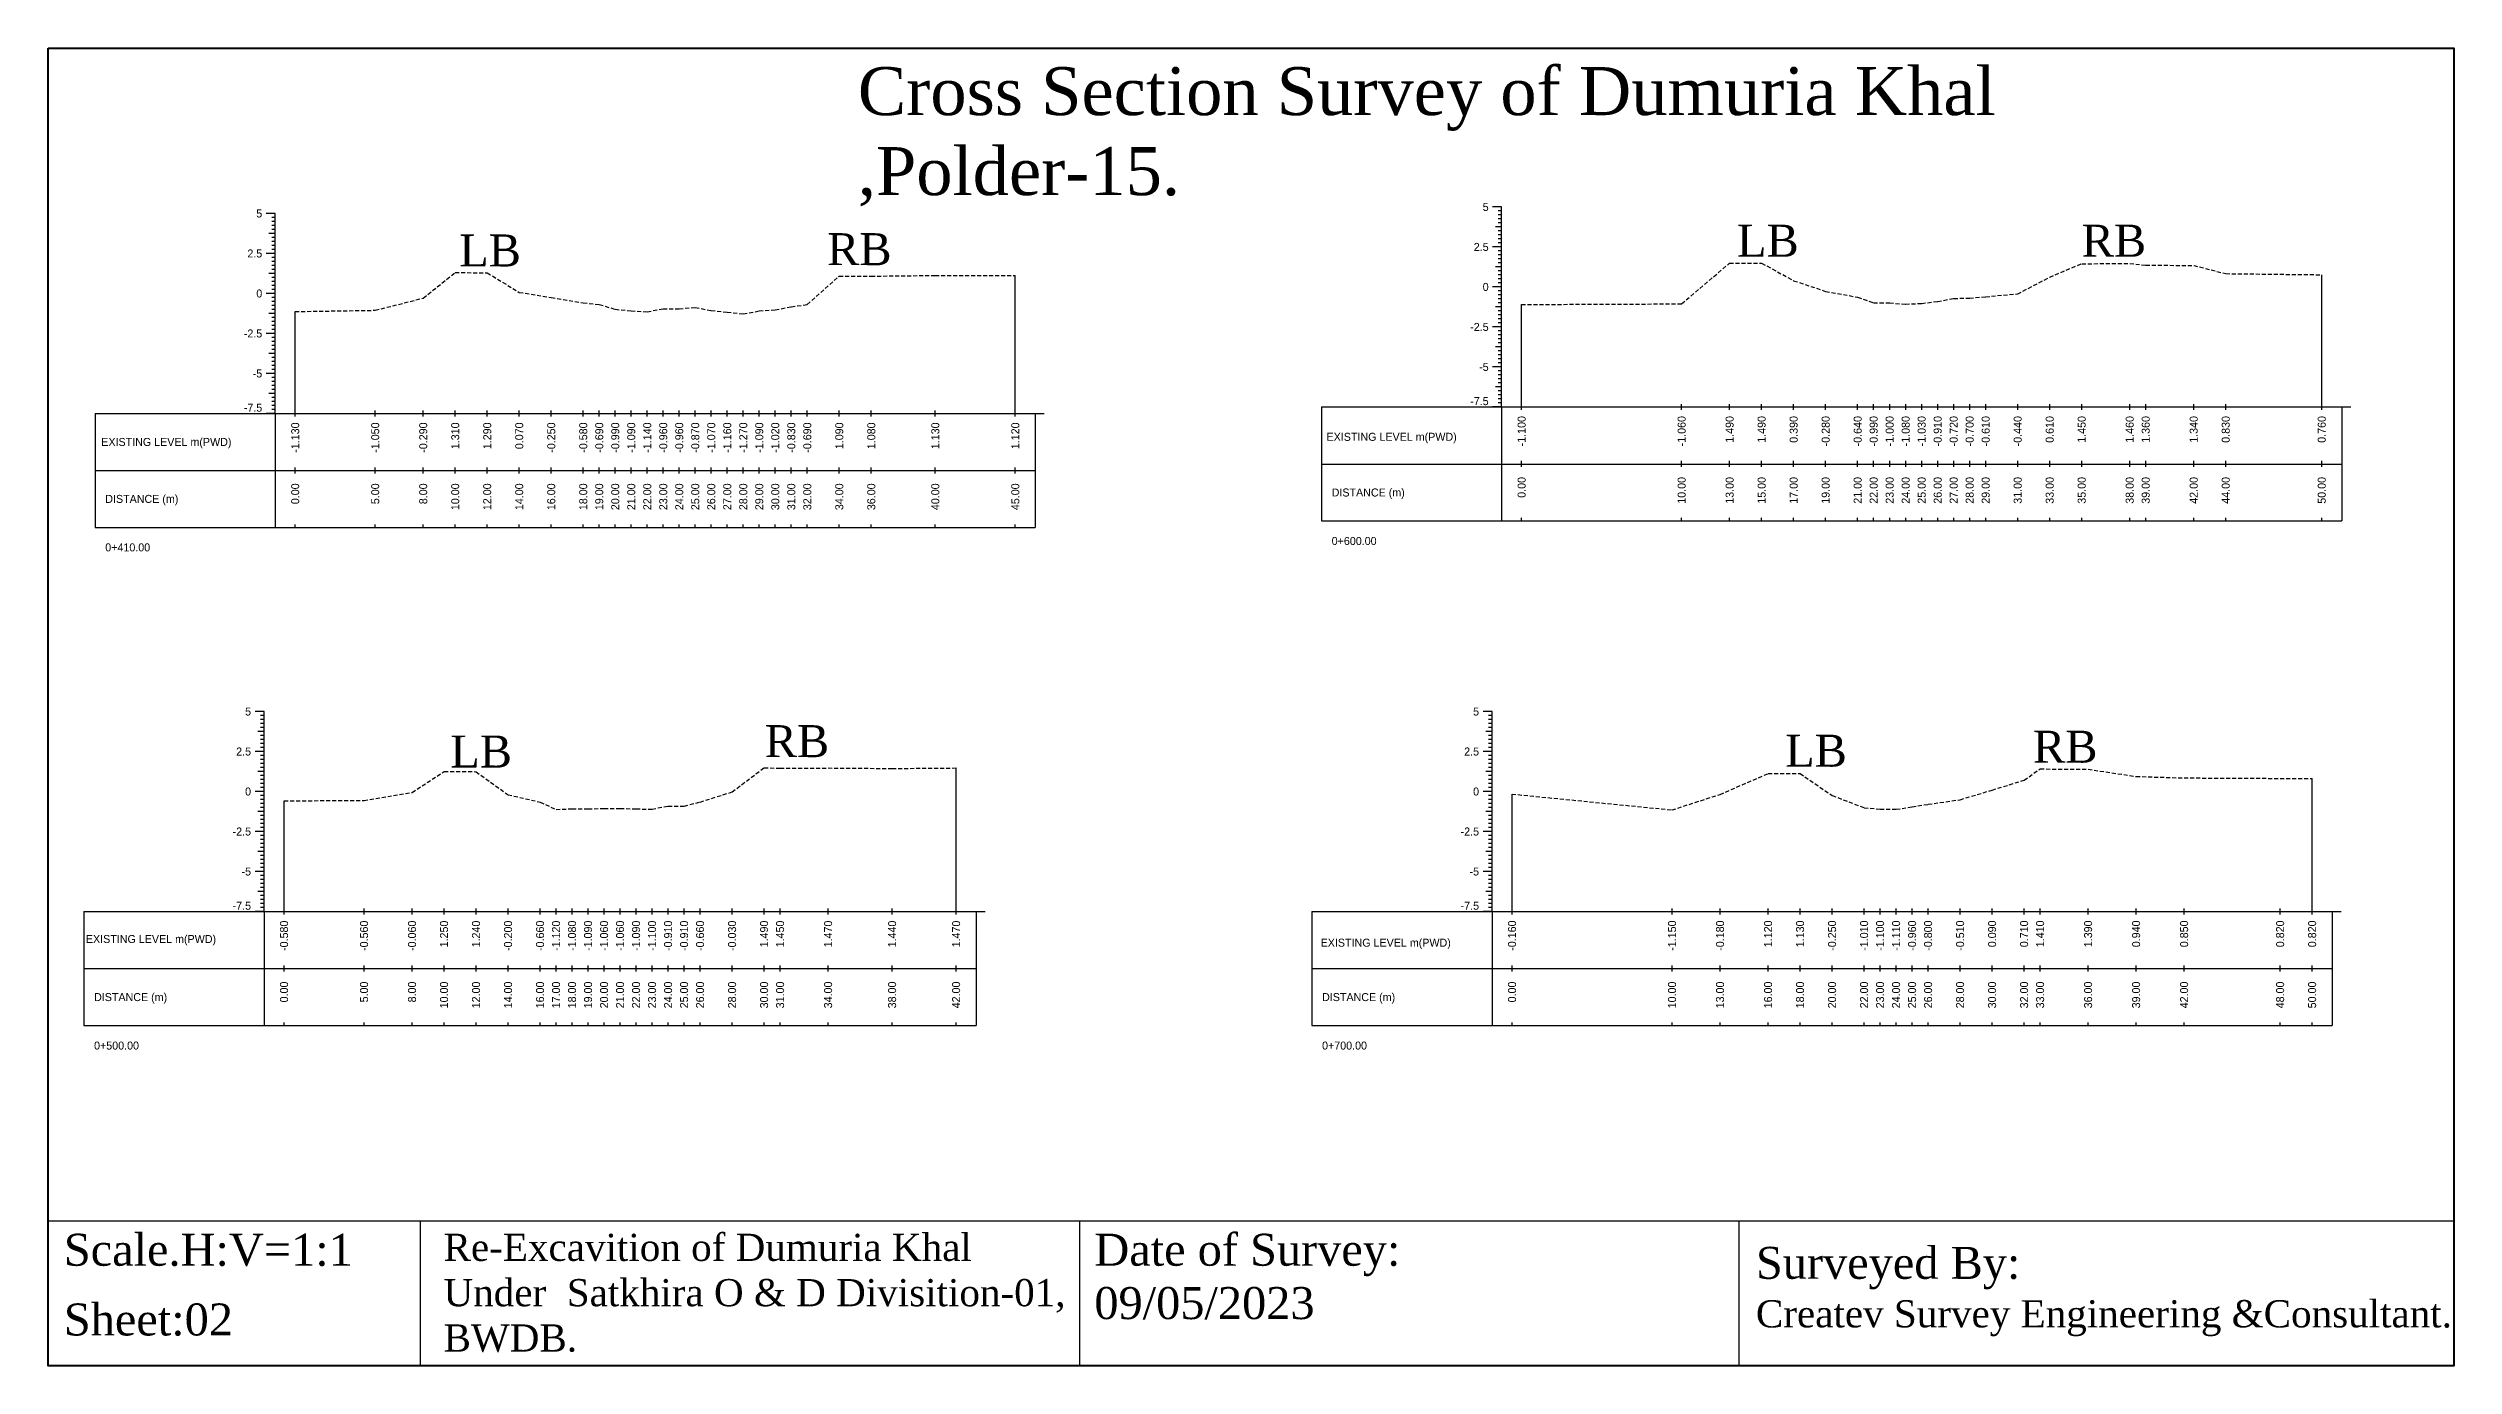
# Model space of a CAD drawing. Header units: inches. Extents: x 2917 to 4535, y -1482 to -1060.
# Drawn here: x 2917.3 to 3067.6, y -1238.4 to -1156.1 of the extents above; entities that cross this region are included whole.
import ezdxf
from ezdxf.enums import TextEntityAlignment as Align

# ---------------------------------------------------------------- set-up
doc = ezdxf.new("R2010")
doc.units = ezdxf.units.IN
doc.header["$MEASUREMENT"] = 0
doc.linetypes.add('HIDDEN', pattern=[0.375, 0.25, -0.125])
doc.layers.add('CS_Drawing', color=7, linetype='Continuous')
doc.layers.add('GL', color=3, linetype='HIDDEN')
doc.styles.add('romans', font='romans.shx')

msp = doc.modelspace()

# ---------------------------------------------------------------- linework, layer by layer
at = {"color": 4, "lineweight": 40}
msp.add_lwpolyline([(2917.28, -1156.06), (3067.62, -1156.06), (3067.62, -1238.43), (2917.28, -1238.43)], close=True, dxfattribs=at)
for points in [[(3067.62, -1156.06), (3067.62, -1238.43)], [(2917.28, -1229.36), (3067.62, -1229.36)], [(2917.28, -1229.36), (2917.28, -1238.43)], [(2940.53, -1229.36), (2940.53, -1238.43)], [(2981.73, -1229.36), (2981.73, -1238.43)], [(3022.93, -1229.36), (3022.93, -1238.43)]]:
    msp.add_lwpolyline(points)
at = {"layer": 'CS_Drawing'}
for p, q in [((2931.47, -1166.4), (2930.91, -1166.4)), ((2931.47, -1166.4), (2931.08, -1166.4)), ((2931.47, -1166.4), (2931.25, -1166.4)), ((2931.47, -1178.9), (2931.47, -1166.4)), ((3008.11, -1165.99), (3007.55, -1165.99)), ((3008.11, -1165.99), (3007.72, -1165.99)), ((3008.11, -1165.99), (3007.89, -1165.99)), ((3008.11, -1166.24), (3007.89, -1166.24)), ((3008.11, -1166.49), (3007.89, -1166.49)), ((3008.11, -1178.49), (3008.11, -1165.99)), ((2931.47, -1167.65), (2931.08, -1167.65)), ((2931.47, -1166.65), (2931.25, -1166.65)), ((2931.47, -1166.9), (2931.25, -1166.9)), ((2931.47, -1167.15), (2931.25, -1167.15)), ((2931.47, -1167.4), (2931.25, -1167.4)), ((2931.47, -1167.65), (2931.25, -1167.65)), ((2931.47, -1167.9), (2931.25, -1167.9)), ((3008.11, -1167.24), (3007.72, -1167.24)), ((3008.11, -1166.74), (3007.89, -1166.74)), ((3008.11, -1166.99), (3007.89, -1166.99)), ((3008.11, -1167.24), (3007.89, -1167.24)), ((3008.11, -1167.49), (3007.89, -1167.49)), ((3008.11, -1167.74), (3007.89, -1167.74)), ((3008.11, -1167.99), (3007.89, -1167.99)), ((2931.47, -1168.9), (2930.91, -1168.9)), ((2931.47, -1168.9), (2931.08, -1168.9)), ((2931.47, -1168.15), (2931.25, -1168.15)), ((2931.47, -1168.4), (2931.25, -1168.4)), ((2931.47, -1168.65), (2931.25, -1168.65)), ((2931.47, -1168.9), (2931.25, -1168.9)), ((2931.47, -1169.15), (2931.25, -1169.15)), ((2931.47, -1169.4), (2931.25, -1169.4)), ((3008.11, -1168.49), (3007.55, -1168.49)), ((3008.11, -1168.49), (3007.72, -1168.49)), ((3008.11, -1168.24), (3007.89, -1168.24)), ((3008.11, -1168.49), (3007.89, -1168.49)), ((3008.11, -1168.74), (3007.89, -1168.74)), ((3008.11, -1168.99), (3007.89, -1168.99)), ((3008.11, -1169.24), (3007.89, -1169.24)), ((3008.11, -1169.49), (3007.89, -1169.49)), ((2931.47, -1170.15), (2931.08, -1170.15)), ((2931.47, -1169.65), (2931.25, -1169.65)), ((2931.47, -1169.9), (2931.25, -1169.9)), ((2931.47, -1170.15), (2931.25, -1170.15)), ((2931.47, -1170.4), (2931.25, -1170.4)), ((2931.47, -1170.65), (2931.25, -1170.65)), ((2931.47, -1170.9), (2931.25, -1170.9)), ((2931.47, -1171.15), (2931.25, -1171.15)), ((2977.72, -1178.9), (2977.72, -1170.28)), ((3008.11, -1170.99), (3007.55, -1170.99)), ((3008.11, -1169.74), (3007.72, -1169.74)), ((3008.11, -1170.99), (3007.72, -1170.99)), ((3008.11, -1169.74), (3007.89, -1169.74)), ((3008.11, -1169.99), (3007.89, -1169.99)), ((3008.11, -1170.24), (3007.89, -1170.24)), ((3008.11, -1170.49), (3007.89, -1170.49)), ((3008.11, -1170.74), (3007.89, -1170.74)), ((3008.11, -1170.99), (3007.89, -1170.99)), ((3059.36, -1178.49), (3059.36, -1170.23)), ((2931.47, -1171.4), (2930.91, -1171.4)), ((2931.47, -1171.4), (2931.08, -1171.4)), ((2931.47, -1172.65), (2931.08, -1172.65)), ((2931.47, -1171.4), (2931.25, -1171.4)), ((2931.47, -1171.65), (2931.25, -1171.65)), ((2931.47, -1171.9), (2931.25, -1171.9)), ((2931.47, -1172.15), (2931.25, -1172.15)), ((2931.47, -1172.4), (2931.25, -1172.4)), ((2931.47, -1172.65), (2931.25, -1172.65)), ((2932.72, -1178.9), (2932.72, -1172.53)), ((3008.11, -1172.24), (3007.72, -1172.24)), ((3008.11, -1171.24), (3007.89, -1171.24)), ((3008.11, -1171.49), (3007.89, -1171.49)), ((3008.11, -1171.74), (3007.89, -1171.74)), ((3008.11, -1171.99), (3007.89, -1171.99)), ((3008.11, -1172.24), (3007.89, -1172.24)), ((3008.11, -1172.49), (3007.89, -1172.49)), ((3009.36, -1178.49), (3009.36, -1172.09)), ((2931.47, -1173.9), (2930.91, -1173.9)), ((2931.47, -1173.9), (2931.08, -1173.9)), ((2931.47, -1172.9), (2931.25, -1172.9)), ((2931.47, -1173.15), (2931.25, -1173.15)), ((2931.47, -1173.4), (2931.25, -1173.4)), ((2931.47, -1173.65), (2931.25, -1173.65)), ((2931.47, -1173.9), (2931.25, -1173.9)), ((2931.47, -1174.15), (2931.25, -1174.15)), ((3008.11, -1173.49), (3007.55, -1173.49)), ((3008.11, -1173.49), (3007.72, -1173.49)), ((3008.11, -1172.74), (3007.89, -1172.74)), ((3008.11, -1172.99), (3007.89, -1172.99)), ((3008.11, -1173.24), (3007.89, -1173.24)), ((3008.11, -1173.49), (3007.89, -1173.49)), ((3008.11, -1173.74), (3007.89, -1173.74)), ((3008.11, -1173.99), (3007.89, -1173.99)), ((2931.47, -1175.15), (2931.08, -1175.15)), ((2931.47, -1174.4), (2931.25, -1174.4)), ((2931.47, -1174.65), (2931.25, -1174.65)), ((2931.47, -1174.9), (2931.25, -1174.9)), ((2931.47, -1175.15), (2931.25, -1175.15)), ((2931.47, -1175.4), (2931.25, -1175.4)), ((2931.47, -1175.65), (2931.25, -1175.65)), ((3008.11, -1174.74), (3007.72, -1174.74)), ((3008.11, -1174.24), (3007.89, -1174.24)), ((3008.11, -1174.49), (3007.89, -1174.49)), ((3008.11, -1174.74), (3007.89, -1174.74)), ((3008.11, -1174.99), (3007.89, -1174.99)), ((3008.11, -1175.24), (3007.89, -1175.24)), ((3008.11, -1175.49), (3007.89, -1175.49)), ((2931.47, -1176.4), (2930.91, -1176.4)), ((2931.47, -1176.4), (2931.08, -1176.4)), ((2931.47, -1175.9), (2931.25, -1175.9)), ((2931.47, -1176.15), (2931.25, -1176.15)), ((2931.47, -1176.4), (2931.25, -1176.4)), ((2931.47, -1176.65), (2931.25, -1176.65)), ((2931.47, -1176.9), (2931.25, -1176.9)), ((2931.47, -1177.15), (2931.25, -1177.15)), ((3008.11, -1175.99), (3007.55, -1175.99)), ((3008.11, -1175.99), (3007.72, -1175.99)), ((3008.11, -1175.74), (3007.89, -1175.74)), ((3008.11, -1175.99), (3007.89, -1175.99)), ((3008.11, -1176.24), (3007.89, -1176.24)), ((3008.11, -1176.49), (3007.89, -1176.49)), ((3008.11, -1176.74), (3007.89, -1176.74)), ((3008.11, -1176.99), (3007.89, -1176.99)), ((2931.47, -1177.65), (2931.08, -1177.65)), ((2931.47, -1177.4), (2931.25, -1177.4)), ((2931.47, -1177.65), (2931.25, -1177.65)), ((2931.47, -1177.9), (2931.25, -1177.9)), ((2931.47, -1178.15), (2931.25, -1178.15)), ((2931.47, -1178.4), (2931.25, -1178.4)), ((2931.47, -1178.65), (2931.25, -1178.65)), ((2996.86, -1178.49), (3008.11, -1178.49)), ((2996.86, -1178.49), (2996.86, -1185.62)), ((3008.11, -1178.49), (3007.55, -1178.49)), ((3008.11, -1177.24), (3007.72, -1177.24)), ((3008.11, -1178.49), (3007.72, -1178.49)), ((3008.11, -1177.24), (3007.89, -1177.24)), ((3008.11, -1177.49), (3007.89, -1177.49)), ((3008.11, -1177.74), (3007.89, -1177.74)), ((3008.11, -1177.99), (3007.89, -1177.99)), ((3008.11, -1178.24), (3007.89, -1178.24)), ((3008.11, -1178.49), (3007.89, -1178.49)), ((3008.11, -1178.49), (3060.61, -1178.49)), ((3008.11, -1178.49), (3008.11, -1185.62)), ((3009.36, -1178.68), (3009.36, -1178.31)), ((3019.36, -1178.68), (3019.36, -1178.31)), ((3022.36, -1178.68), (3022.36, -1178.31)), ((3024.36, -1178.68), (3024.36, -1178.31)), ((3026.36, -1178.68), (3026.36, -1178.31)), ((3028.36, -1178.68), (3028.36, -1178.31)), ((3030.36, -1178.68), (3030.36, -1178.31)), ((3031.36, -1178.68), (3031.36, -1178.31)), ((3032.36, -1178.68), (3032.36, -1178.31)), ((3033.36, -1178.68), (3033.36, -1178.31)), ((3034.36, -1178.68), (3034.36, -1178.31)), ((3035.36, -1178.68), (3035.36, -1178.31)), ((3036.36, -1178.68), (3036.36, -1178.31)), ((3037.36, -1178.68), (3037.36, -1178.31)), ((3038.36, -1178.68), (3038.36, -1178.31)), ((3040.36, -1178.68), (3040.36, -1178.31)), ((3042.36, -1178.68), (3042.36, -1178.31)), ((3044.36, -1178.68), (3044.36, -1178.31)), ((3047.36, -1178.68), (3047.36, -1178.31)), ((3048.36, -1178.68), (3048.36, -1178.31)), ((3051.36, -1178.68), (3051.36, -1178.31)), ((3053.36, -1178.68), (3053.36, -1178.31)), ((3059.36, -1178.68), (3059.36, -1178.31)), ((3060.61, -1178.49), (3061.17, -1178.49)), ((3060.61, -1178.49), (3061, -1178.49)), ((3060.61, -1178.49), (3060.84, -1178.49)), ((3060.61, -1178.49), (3060.61, -1185.62)), ((2920.22, -1178.9), (2931.47, -1178.9)), ((2920.22, -1178.9), (2920.22, -1186.02)), ((2931.47, -1178.9), (2930.91, -1178.9)), ((2931.47, -1178.9), (2931.08, -1178.9)), ((2931.47, -1178.9), (2931.25, -1178.9)), ((2931.47, -1178.9), (2978.97, -1178.9)), ((2931.47, -1178.9), (2931.47, -1186.02)), ((2932.72, -1179.09), (2932.72, -1178.71)), ((2937.72, -1179.09), (2937.72, -1178.71)), ((2940.72, -1179.09), (2940.72, -1178.71)), ((2942.72, -1179.09), (2942.72, -1178.71)), ((2944.72, -1179.09), (2944.72, -1178.71)), ((2946.72, -1179.09), (2946.72, -1178.71)), ((2948.72, -1179.09), (2948.72, -1178.71)), ((2950.72, -1179.09), (2950.72, -1178.71)), ((2951.72, -1179.09), (2951.72, -1178.71)), ((2952.72, -1179.09), (2952.72, -1178.71)), ((2953.72, -1179.09), (2953.72, -1178.71)), ((2954.72, -1179.09), (2954.72, -1178.71)), ((2955.72, -1179.09), (2955.72, -1178.71)), ((2956.72, -1179.09), (2956.72, -1178.71)), ((2957.72, -1179.09), (2957.72, -1178.71)), ((2958.72, -1179.09), (2958.72, -1178.71)), ((2959.72, -1179.09), (2959.72, -1178.71)), ((2960.72, -1179.09), (2960.72, -1178.71)), ((2961.72, -1179.09), (2961.72, -1178.71)), ((2962.72, -1179.09), (2962.72, -1178.71)), ((2963.72, -1179.09), (2963.72, -1178.71)), ((2964.72, -1179.09), (2964.72, -1178.71)), ((2966.72, -1179.09), (2966.72, -1178.71)), ((2968.72, -1179.09), (2968.72, -1178.71)), ((2972.72, -1179.09), (2972.72, -1178.71)), ((2977.72, -1179.09), (2977.72, -1178.71)), ((2978.97, -1178.9), (2979.53, -1178.9)), ((2978.97, -1178.9), (2979.37, -1178.9)), ((2978.97, -1178.9), (2979.2, -1178.9)), ((2978.97, -1178.9), (2978.97, -1186.02)), ((2920.22, -1182.46), (2931.47, -1182.46)), ((2931.47, -1182.46), (2978.97, -1182.46)), ((2931.47, -1182.46), (2978.97, -1182.46)), ((2932.72, -1182.65), (2932.72, -1182.27)), ((2937.72, -1182.65), (2937.72, -1182.27)), ((2940.72, -1182.65), (2940.72, -1182.27)), ((2942.72, -1182.65), (2942.72, -1182.27)), ((2944.72, -1182.65), (2944.72, -1182.27)), ((2946.72, -1182.65), (2946.72, -1182.27)), ((2948.72, -1182.65), (2948.72, -1182.27)), ((2950.72, -1182.65), (2950.72, -1182.27)), ((2951.72, -1182.65), (2951.72, -1182.27)), ((2952.72, -1182.65), (2952.72, -1182.27)), ((2953.72, -1182.65), (2953.72, -1182.27)), ((2954.72, -1182.65), (2954.72, -1182.27)), ((2955.72, -1182.65), (2955.72, -1182.27)), ((2956.72, -1182.65), (2956.72, -1182.27)), ((2957.72, -1182.65), (2957.72, -1182.27)), ((2958.72, -1182.65), (2958.72, -1182.27)), ((2959.72, -1182.65), (2959.72, -1182.27)), ((2960.72, -1182.65), (2960.72, -1182.27)), ((2961.72, -1182.65), (2961.72, -1182.27)), ((2962.72, -1182.65), (2962.72, -1182.27)), ((2963.72, -1182.65), (2963.72, -1182.27)), ((2964.72, -1182.65), (2964.72, -1182.27)), ((2966.72, -1182.65), (2966.72, -1182.27)), ((2968.72, -1182.65), (2968.72, -1182.27)), ((2972.72, -1182.65), (2972.72, -1182.27)), ((2977.72, -1182.65), (2977.72, -1182.27)), ((2996.86, -1182.06), (3008.11, -1182.06)), ((3008.11, -1182.06), (3060.61, -1182.06)), ((3008.11, -1182.06), (3060.61, -1182.06)), ((3009.36, -1182.24), (3009.36, -1181.87)), ((3019.36, -1182.24), (3019.36, -1181.87)), ((3022.36, -1182.24), (3022.36, -1181.87)), ((3024.36, -1182.24), (3024.36, -1181.87)), ((3026.36, -1182.24), (3026.36, -1181.87)), ((3028.36, -1182.24), (3028.36, -1181.87)), ((3030.36, -1182.24), (3030.36, -1181.87)), ((3031.36, -1182.24), (3031.36, -1181.87)), ((3032.36, -1182.24), (3032.36, -1181.87)), ((3033.36, -1182.24), (3033.36, -1181.87)), ((3034.36, -1182.24), (3034.36, -1181.87)), ((3035.36, -1182.24), (3035.36, -1181.87)), ((3036.36, -1182.24), (3036.36, -1181.87)), ((3037.36, -1182.24), (3037.36, -1181.87)), ((3038.36, -1182.24), (3038.36, -1181.87)), ((3040.36, -1182.24), (3040.36, -1181.87)), ((3042.36, -1182.24), (3042.36, -1181.87)), ((3044.36, -1182.24), (3044.36, -1181.87)), ((3047.36, -1182.24), (3047.36, -1181.87)), ((3048.36, -1182.24), (3048.36, -1181.87)), ((3051.36, -1182.24), (3051.36, -1181.87)), ((3053.36, -1182.24), (3053.36, -1181.87)), ((3059.36, -1182.24), (3059.36, -1181.87)), ((2920.22, -1186.02), (2931.47, -1186.02)), ((2931.47, -1186.02), (2978.97, -1186.02)), ((2932.72, -1186.02), (2932.72, -1185.84)), ((2937.72, -1186.02), (2937.72, -1185.84)), ((2940.72, -1186.02), (2940.72, -1185.84)), ((2942.72, -1186.02), (2942.72, -1185.84)), ((2944.72, -1186.02), (2944.72, -1185.84)), ((2946.72, -1186.02), (2946.72, -1185.84)), ((2948.72, -1186.02), (2948.72, -1185.84)), ((2950.72, -1186.02), (2950.72, -1185.84)), ((2951.72, -1186.02), (2951.72, -1185.84)), ((2952.72, -1186.02), (2952.72, -1185.84)), ((2953.72, -1186.02), (2953.72, -1185.84)), ((2954.72, -1186.02), (2954.72, -1185.84)), ((2955.72, -1186.02), (2955.72, -1185.84)), ((2956.72, -1186.02), (2956.72, -1185.84)), ((2957.72, -1186.02), (2957.72, -1185.84)), ((2958.72, -1186.02), (2958.72, -1185.84)), ((2959.72, -1186.02), (2959.72, -1185.84)), ((2960.72, -1186.02), (2960.72, -1185.84)), ((2961.72, -1186.02), (2961.72, -1185.84)), ((2962.72, -1186.02), (2962.72, -1185.84)), ((2963.72, -1186.02), (2963.72, -1185.84)), ((2964.72, -1186.02), (2964.72, -1185.84)), ((2966.72, -1186.02), (2966.72, -1185.84)), ((2968.72, -1186.02), (2968.72, -1185.84)), ((2972.72, -1186.02), (2972.72, -1185.84)), ((2977.72, -1186.02), (2977.72, -1185.84)), ((2996.86, -1185.62), (3008.11, -1185.62)), ((3008.11, -1185.62), (3060.61, -1185.62)), ((3009.36, -1185.62), (3009.36, -1185.43)), ((3019.36, -1185.62), (3019.36, -1185.43)), ((3022.36, -1185.62), (3022.36, -1185.43)), ((3024.36, -1185.62), (3024.36, -1185.43)), ((3026.36, -1185.62), (3026.36, -1185.43)), ((3028.36, -1185.62), (3028.36, -1185.43)), ((3030.36, -1185.62), (3030.36, -1185.43)), ((3031.36, -1185.62), (3031.36, -1185.43)), ((3032.36, -1185.62), (3032.36, -1185.43)), ((3033.36, -1185.62), (3033.36, -1185.43)), ((3034.36, -1185.62), (3034.36, -1185.43)), ((3035.36, -1185.62), (3035.36, -1185.43)), ((3036.36, -1185.62), (3036.36, -1185.43)), ((3037.36, -1185.62), (3037.36, -1185.43)), ((3038.36, -1185.62), (3038.36, -1185.43)), ((3040.36, -1185.62), (3040.36, -1185.43)), ((3042.36, -1185.62), (3042.36, -1185.43)), ((3044.36, -1185.62), (3044.36, -1185.43)), ((3047.36, -1185.62), (3047.36, -1185.43)), ((3048.36, -1185.62), (3048.36, -1185.43)), ((3051.36, -1185.62), (3051.36, -1185.43)), ((3053.36, -1185.62), (3053.36, -1185.43)), ((3059.36, -1185.62), (3059.36, -1185.43)), ((2930.77, -1197.53), (2930.21, -1197.53)), ((2930.77, -1197.53), (2930.38, -1197.53)), ((2930.77, -1197.53), (2930.55, -1197.53)), ((2930.77, -1197.78), (2930.55, -1197.78)), ((2930.77, -1198.03), (2930.55, -1198.03)), ((2930.77, -1210.03), (2930.77, -1197.53)), ((3007.51, -1197.53), (3006.95, -1197.53)), ((3007.51, -1197.53), (3007.12, -1197.53)), ((3007.51, -1197.53), (3007.29, -1197.53)), ((3007.51, -1197.78), (3007.29, -1197.78)), ((3007.51, -1198.03), (3007.29, -1198.03)), ((3007.51, -1210.03), (3007.51, -1197.53)), ((2930.77, -1198.78), (2930.38, -1198.78)), ((2930.77, -1198.28), (2930.55, -1198.28)), ((2930.77, -1198.53), (2930.55, -1198.53)), ((2930.77, -1198.78), (2930.55, -1198.78)), ((2930.77, -1199.03), (2930.55, -1199.03)), ((2930.77, -1199.28), (2930.55, -1199.28)), ((2930.77, -1199.53), (2930.55, -1199.53)), ((3007.51, -1198.78), (3007.12, -1198.78)), ((3007.51, -1198.28), (3007.29, -1198.28)), ((3007.51, -1198.53), (3007.29, -1198.53)), ((3007.51, -1198.78), (3007.29, -1198.78)), ((3007.51, -1199.03), (3007.29, -1199.03)), ((3007.51, -1199.28), (3007.29, -1199.28)), ((3007.51, -1199.53), (3007.29, -1199.53)), ((2930.77, -1200.03), (2930.21, -1200.03)), ((2930.77, -1200.03), (2930.38, -1200.03)), ((2930.77, -1199.78), (2930.55, -1199.78)), ((2930.77, -1200.03), (2930.55, -1200.03)), ((2930.77, -1200.28), (2930.55, -1200.28)), ((2930.77, -1200.53), (2930.55, -1200.53)), ((2930.77, -1200.78), (2930.55, -1200.78)), ((2930.77, -1201.03), (2930.55, -1201.03)), ((2974.02, -1210.03), (2974.02, -1201.06)), ((3007.51, -1200.03), (3006.95, -1200.03)), ((3007.51, -1200.03), (3007.12, -1200.03)), ((3007.51, -1199.78), (3007.29, -1199.78)), ((3007.51, -1200.03), (3007.29, -1200.03)), ((3007.51, -1200.28), (3007.29, -1200.28)), ((3007.51, -1200.53), (3007.29, -1200.53)), ((3007.51, -1200.78), (3007.29, -1200.78)), ((3007.51, -1201.03), (3007.29, -1201.03)), ((2930.77, -1202.53), (2930.21, -1202.53)), ((2930.77, -1201.28), (2930.38, -1201.28)), ((2930.77, -1202.53), (2930.38, -1202.53)), ((2930.77, -1201.28), (2930.55, -1201.28)), ((2930.77, -1201.53), (2930.55, -1201.53)), ((2930.77, -1201.78), (2930.55, -1201.78)), ((2930.77, -1202.03), (2930.55, -1202.03)), ((2930.77, -1202.28), (2930.55, -1202.28)), ((2930.77, -1202.53), (2930.55, -1202.53)), ((3007.51, -1202.53), (3006.95, -1202.53)), ((3007.51, -1201.28), (3007.12, -1201.28)), ((3007.51, -1202.53), (3007.12, -1202.53)), ((3007.51, -1201.28), (3007.29, -1201.28)), ((3007.51, -1201.53), (3007.29, -1201.53)), ((3007.51, -1201.78), (3007.29, -1201.78)), ((3007.51, -1202.03), (3007.29, -1202.03)), ((3007.51, -1202.28), (3007.29, -1202.28)), ((3007.51, -1202.53), (3007.29, -1202.53)), ((3008.76, -1210.03), (3008.76, -1202.69)), ((3058.76, -1210.03), (3058.76, -1201.71)), ((2930.77, -1203.78), (2930.38, -1203.78)), ((2930.77, -1202.78), (2930.55, -1202.78)), ((2930.77, -1203.03), (2930.55, -1203.03)), ((2930.77, -1203.28), (2930.55, -1203.28)), ((2930.77, -1203.53), (2930.55, -1203.53)), ((2930.77, -1203.78), (2930.55, -1203.78)), ((2930.77, -1204.03), (2930.55, -1204.03)), ((2932.02, -1210.03), (2932.02, -1203.11)), ((3007.51, -1203.78), (3007.12, -1203.78)), ((3007.51, -1202.78), (3007.29, -1202.78)), ((3007.51, -1203.03), (3007.29, -1203.03)), ((3007.51, -1203.28), (3007.29, -1203.28)), ((3007.51, -1203.53), (3007.29, -1203.53)), ((3007.51, -1203.78), (3007.29, -1203.78)), ((3007.51, -1204.03), (3007.29, -1204.03)), ((2930.77, -1205.03), (2930.21, -1205.03)), ((2930.77, -1205.03), (2930.38, -1205.03)), ((2930.77, -1204.28), (2930.55, -1204.28)), ((2930.77, -1204.53), (2930.55, -1204.53)), ((2930.77, -1204.78), (2930.55, -1204.78)), ((2930.77, -1205.03), (2930.55, -1205.03)), ((2930.77, -1205.28), (2930.55, -1205.28)), ((2930.77, -1205.53), (2930.55, -1205.53)), ((3007.51, -1205.03), (3006.95, -1205.03)), ((3007.51, -1205.03), (3007.12, -1205.03)), ((3007.51, -1204.28), (3007.29, -1204.28)), ((3007.51, -1204.53), (3007.29, -1204.53)), ((3007.51, -1204.78), (3007.29, -1204.78)), ((3007.51, -1205.03), (3007.29, -1205.03)), ((3007.51, -1205.28), (3007.29, -1205.28)), ((3007.51, -1205.53), (3007.29, -1205.53)), ((2930.77, -1206.28), (2930.38, -1206.28)), ((2930.77, -1205.78), (2930.55, -1205.78)), ((2930.77, -1206.03), (2930.55, -1206.03)), ((2930.77, -1206.28), (2930.55, -1206.28)), ((2930.77, -1206.53), (2930.55, -1206.53)), ((2930.77, -1206.78), (2930.55, -1206.78)), ((2930.77, -1207.03), (2930.55, -1207.03)), ((3007.51, -1206.28), (3007.12, -1206.28)), ((3007.51, -1205.78), (3007.29, -1205.78)), ((3007.51, -1206.03), (3007.29, -1206.03)), ((3007.51, -1206.28), (3007.29, -1206.28)), ((3007.51, -1206.53), (3007.29, -1206.53)), ((3007.51, -1206.78), (3007.29, -1206.78)), ((3007.51, -1207.03), (3007.29, -1207.03)), ((2930.77, -1207.53), (2930.21, -1207.53)), ((2930.77, -1207.53), (2930.38, -1207.53)), ((2930.77, -1207.28), (2930.55, -1207.28)), ((2930.77, -1207.53), (2930.55, -1207.53)), ((2930.77, -1207.78), (2930.55, -1207.78)), ((2930.77, -1208.03), (2930.55, -1208.03)), ((2930.77, -1208.28), (2930.55, -1208.28)), ((2930.77, -1208.53), (2930.55, -1208.53)), ((3007.51, -1207.53), (3006.95, -1207.53)), ((3007.51, -1207.53), (3007.12, -1207.53)), ((3007.51, -1207.28), (3007.29, -1207.28)), ((3007.51, -1207.53), (3007.29, -1207.53)), ((3007.51, -1207.78), (3007.29, -1207.78)), ((3007.51, -1208.03), (3007.29, -1208.03)), ((3007.51, -1208.28), (3007.29, -1208.28)), ((3007.51, -1208.53), (3007.29, -1208.53)), ((2919.52, -1210.03), (2930.77, -1210.03)), ((2919.52, -1210.03), (2919.52, -1217.16)), ((2930.77, -1210.03), (2930.21, -1210.03)), ((2930.77, -1208.78), (2930.38, -1208.78)), ((2930.77, -1210.03), (2930.38, -1210.03)), ((2930.77, -1208.78), (2930.55, -1208.78)), ((2930.77, -1209.03), (2930.55, -1209.03)), ((2930.77, -1209.28), (2930.55, -1209.28)), ((2930.77, -1209.53), (2930.55, -1209.53)), ((2930.77, -1209.78), (2930.55, -1209.78)), ((2930.77, -1210.03), (2930.55, -1210.03)), ((2930.77, -1210.03), (2975.27, -1210.03)), ((2930.77, -1210.03), (2930.77, -1217.16)), ((2932.02, -1210.22), (2932.02, -1209.85)), ((2937.02, -1210.22), (2937.02, -1209.85)), ((2940.02, -1210.22), (2940.02, -1209.85)), ((2942.02, -1210.22), (2942.02, -1209.85)), ((2944.02, -1210.22), (2944.02, -1209.85)), ((2946.02, -1210.22), (2946.02, -1209.85)), ((2948.02, -1210.22), (2948.02, -1209.85)), ((2949.02, -1210.22), (2949.02, -1209.85)), ((2950.02, -1210.22), (2950.02, -1209.85)), ((2951.02, -1210.22), (2951.02, -1209.85)), ((2952.02, -1210.22), (2952.02, -1209.85)), ((2953.02, -1210.22), (2953.02, -1209.85)), ((2954.02, -1210.22), (2954.02, -1209.85)), ((2955.02, -1210.22), (2955.02, -1209.85)), ((2956.02, -1210.22), (2956.02, -1209.85)), ((2957.02, -1210.22), (2957.02, -1209.85)), ((2958.02, -1210.22), (2958.02, -1209.85)), ((2960.02, -1210.22), (2960.02, -1209.85)), ((2962.02, -1210.22), (2962.02, -1209.85)), ((2963.02, -1210.22), (2963.02, -1209.85)), ((2966.02, -1210.22), (2966.02, -1209.85)), ((2970.02, -1210.22), (2970.02, -1209.85)), ((2974.02, -1210.22), (2974.02, -1209.85)), ((2975.27, -1210.03), (2975.84, -1210.03)), ((2975.27, -1210.03), (2975.67, -1210.03)), ((2975.27, -1210.03), (2975.5, -1210.03)), ((2975.27, -1210.03), (2975.27, -1217.16)), ((2996.26, -1210.03), (3007.51, -1210.03)), ((2996.26, -1210.03), (2996.26, -1217.16)), ((3007.51, -1210.03), (3006.95, -1210.03)), ((3007.51, -1208.78), (3007.12, -1208.78)), ((3007.51, -1210.03), (3007.12, -1210.03)), ((3007.51, -1208.78), (3007.29, -1208.78)), ((3007.51, -1209.03), (3007.29, -1209.03)), ((3007.51, -1209.28), (3007.29, -1209.28)), ((3007.51, -1209.53), (3007.29, -1209.53)), ((3007.51, -1209.78), (3007.29, -1209.78)), ((3007.51, -1210.03), (3007.29, -1210.03)), ((3007.51, -1210.03), (3060.01, -1210.03)), ((3007.51, -1210.03), (3007.51, -1217.16)), ((3008.76, -1210.22), (3008.76, -1209.84)), ((3018.76, -1210.22), (3018.76, -1209.84)), ((3021.76, -1210.22), (3021.76, -1209.84)), ((3024.76, -1210.22), (3024.76, -1209.84)), ((3026.76, -1210.22), (3026.76, -1209.84)), ((3028.76, -1210.22), (3028.76, -1209.84)), ((3030.76, -1210.22), (3030.76, -1209.84)), ((3031.76, -1210.22), (3031.76, -1209.84)), ((3032.76, -1210.22), (3032.76, -1209.84)), ((3033.76, -1210.22), (3033.76, -1209.84)), ((3034.76, -1210.22), (3034.76, -1209.84)), ((3036.76, -1210.22), (3036.76, -1209.84)), ((3038.76, -1210.22), (3038.76, -1209.84)), ((3040.76, -1210.22), (3040.76, -1209.84)), ((3041.76, -1210.22), (3041.76, -1209.84)), ((3044.76, -1210.22), (3044.76, -1209.84)), ((3047.76, -1210.22), (3047.76, -1209.84)), ((3050.76, -1210.22), (3050.76, -1209.84)), ((3056.76, -1210.22), (3056.76, -1209.84)), ((3058.76, -1210.22), (3058.76, -1209.84)), ((3060.01, -1210.03), (3060.58, -1210.03)), ((3060.01, -1210.03), (3060.41, -1210.03)), ((3060.01, -1210.03), (3060.24, -1210.03)), ((3060.01, -1210.03), (3060.01, -1217.16)), ((2919.52, -1213.6), (2930.77, -1213.6)), ((2930.77, -1213.6), (2975.27, -1213.6)), ((2930.77, -1213.6), (2975.27, -1213.6)), ((2932.02, -1213.78), (2932.02, -1213.41)), ((2937.02, -1213.78), (2937.02, -1213.41)), ((2940.02, -1213.78), (2940.02, -1213.41)), ((2942.02, -1213.78), (2942.02, -1213.41)), ((2944.02, -1213.78), (2944.02, -1213.41)), ((2946.02, -1213.78), (2946.02, -1213.41)), ((2948.02, -1213.78), (2948.02, -1213.41)), ((2949.02, -1213.78), (2949.02, -1213.41)), ((2950.02, -1213.78), (2950.02, -1213.41)), ((2951.02, -1213.78), (2951.02, -1213.41)), ((2952.02, -1213.78), (2952.02, -1213.41)), ((2953.02, -1213.78), (2953.02, -1213.41)), ((2954.02, -1213.78), (2954.02, -1213.41)), ((2955.02, -1213.78), (2955.02, -1213.41)), ((2956.02, -1213.78), (2956.02, -1213.41)), ((2957.02, -1213.78), (2957.02, -1213.41)), ((2958.02, -1213.78), (2958.02, -1213.41)), ((2960.02, -1213.78), (2960.02, -1213.41)), ((2962.02, -1213.78), (2962.02, -1213.41)), ((2963.02, -1213.78), (2963.02, -1213.41)), ((2966.02, -1213.78), (2966.02, -1213.41)), ((2970.02, -1213.78), (2970.02, -1213.41)), ((2974.02, -1213.78), (2974.02, -1213.41)), ((2996.26, -1213.59), (3007.51, -1213.59)), ((3007.51, -1213.59), (3060.01, -1213.59)), ((3007.51, -1213.59), (3060.01, -1213.59)), ((3008.76, -1213.78), (3008.76, -1213.41)), ((3018.76, -1213.78), (3018.76, -1213.41)), ((3021.76, -1213.78), (3021.76, -1213.41)), ((3024.76, -1213.78), (3024.76, -1213.41)), ((3026.76, -1213.78), (3026.76, -1213.41)), ((3028.76, -1213.78), (3028.76, -1213.41)), ((3030.76, -1213.78), (3030.76, -1213.41)), ((3031.76, -1213.78), (3031.76, -1213.41)), ((3032.76, -1213.78), (3032.76, -1213.41)), ((3033.76, -1213.78), (3033.76, -1213.41)), ((3034.76, -1213.78), (3034.76, -1213.41)), ((3036.76, -1213.78), (3036.76, -1213.41)), ((3038.76, -1213.78), (3038.76, -1213.41)), ((3040.76, -1213.78), (3040.76, -1213.41)), ((3041.76, -1213.78), (3041.76, -1213.41)), ((3044.76, -1213.78), (3044.76, -1213.41)), ((3047.76, -1213.78), (3047.76, -1213.41)), ((3050.76, -1213.78), (3050.76, -1213.41)), ((3056.76, -1213.78), (3056.76, -1213.41)), ((3058.76, -1213.78), (3058.76, -1213.41)), ((2919.52, -1217.16), (2930.77, -1217.16)), ((2930.77, -1217.16), (2975.27, -1217.16)), ((2932.02, -1217.16), (2932.02, -1216.97)), ((2937.02, -1217.16), (2937.02, -1216.97)), ((2940.02, -1217.16), (2940.02, -1216.97)), ((2942.02, -1217.16), (2942.02, -1216.97)), ((2944.02, -1217.16), (2944.02, -1216.97)), ((2946.02, -1217.16), (2946.02, -1216.97)), ((2948.02, -1217.16), (2948.02, -1216.97)), ((2949.02, -1217.16), (2949.02, -1216.97)), ((2950.02, -1217.16), (2950.02, -1216.97)), ((2951.02, -1217.16), (2951.02, -1216.97)), ((2952.02, -1217.16), (2952.02, -1216.97)), ((2953.02, -1217.16), (2953.02, -1216.97)), ((2954.02, -1217.16), (2954.02, -1216.97)), ((2955.02, -1217.16), (2955.02, -1216.97)), ((2956.02, -1217.16), (2956.02, -1216.97)), ((2957.02, -1217.16), (2957.02, -1216.97)), ((2958.02, -1217.16), (2958.02, -1216.97)), ((2960.02, -1217.16), (2960.02, -1216.97)), ((2962.02, -1217.16), (2962.02, -1216.97)), ((2963.02, -1217.16), (2963.02, -1216.97)), ((2966.02, -1217.16), (2966.02, -1216.97)), ((2970.02, -1217.16), (2970.02, -1216.97)), ((2974.02, -1217.16), (2974.02, -1216.97)), ((2996.26, -1217.16), (3007.51, -1217.16)), ((3007.51, -1217.16), (3060.01, -1217.16)), ((3008.76, -1217.16), (3008.76, -1216.97)), ((3018.76, -1217.16), (3018.76, -1216.97)), ((3021.76, -1217.16), (3021.76, -1216.97)), ((3024.76, -1217.16), (3024.76, -1216.97)), ((3026.76, -1217.16), (3026.76, -1216.97)), ((3028.76, -1217.16), (3028.76, -1216.97)), ((3030.76, -1217.16), (3030.76, -1216.97)), ((3031.76, -1217.16), (3031.76, -1216.97)), ((3032.76, -1217.16), (3032.76, -1216.97)), ((3033.76, -1217.16), (3033.76, -1216.97)), ((3034.76, -1217.16), (3034.76, -1216.97)), ((3036.76, -1217.16), (3036.76, -1216.97)), ((3038.76, -1217.16), (3038.76, -1216.97)), ((3040.76, -1217.16), (3040.76, -1216.97)), ((3041.76, -1217.16), (3041.76, -1216.97)), ((3044.76, -1217.16), (3044.76, -1216.97)), ((3047.76, -1217.16), (3047.76, -1216.97)), ((3050.76, -1217.16), (3050.76, -1216.97)), ((3056.76, -1217.16), (3056.76, -1216.97)), ((3058.76, -1217.16), (3058.76, -1216.97))]:
    msp.add_line(p, q, dxfattribs=at)
at = {"layer": 'GL'}
for points in [[(3009.36, -1172.09), (3019.36, -1172.05), (3022.36, -1169.5), (3024.36, -1169.5), (3026.36, -1170.6), (3028.36, -1171.27), (3030.36, -1171.63), (3031.36, -1171.98), (3032.36, -1171.99), (3033.36, -1172.07), (3034.36, -1172.02), (3035.36, -1171.9), (3036.36, -1171.71), (3037.36, -1171.69), (3038.36, -1171.6), (3040.36, -1171.43), (3042.36, -1170.38), (3044.36, -1169.54), (3047.36, -1169.53), (3048.36, -1169.63), (3051.36, -1169.65), (3053.36, -1170.16), (3059.36, -1170.23)], [(2932.72, -1172.53), (2937.72, -1172.45), (2940.72, -1171.69), (2942.72, -1170.09), (2944.72, -1170.11), (2946.72, -1171.33), (2948.72, -1171.65), (2950.72, -1171.98), (2951.72, -1172.09), (2952.72, -1172.39), (2953.72, -1172.49), (2954.72, -1172.54), (2955.72, -1172.36), (2956.72, -1172.36), (2957.72, -1172.27), (2958.72, -1172.47), (2959.72, -1172.56), (2960.72, -1172.67), (2961.72, -1172.49), (2962.72, -1172.42), (2963.72, -1172.23), (2964.72, -1172.09), (2966.72, -1170.31), (2968.72, -1170.32), (2972.72, -1170.27), (2977.72, -1170.28)], [(2932.02, -1203.11), (2937.02, -1203.09), (2940.02, -1202.59), (2942.02, -1201.28), (2944.02, -1201.29), (2946.02, -1202.73), (2948.02, -1203.19), (2949.02, -1203.65), (2950.02, -1203.61), (2951.02, -1203.62), (2952.02, -1203.59), (2953.02, -1203.59), (2954.02, -1203.62), (2955.02, -1203.63), (2956.02, -1203.44), (2957.02, -1203.44), (2958.02, -1203.19), (2960.02, -1202.56), (2962.02, -1201.04), (2963.02, -1201.08), (2966.02, -1201.06), (2970.02, -1201.09), (2974.02, -1201.06)], [(3008.76, -1202.69), (3018.76, -1203.68), (3021.76, -1202.71), (3024.76, -1201.41), (3026.76, -1201.4), (3028.76, -1202.78), (3030.76, -1203.54), (3031.76, -1203.63), (3032.76, -1203.64), (3033.76, -1203.49), (3034.76, -1203.33), (3036.76, -1203.04), (3038.76, -1202.44), (3040.76, -1201.82), (3041.76, -1201.12), (3044.76, -1201.14), (3047.76, -1201.59), (3050.76, -1201.68), (3056.76, -1201.71), (3058.76, -1201.71)]]:
    msp.add_lwpolyline(points, dxfattribs=at)

# ---------------------------------------------------------------- texts
at = {"attachment_point": 1, "style": 'romans'}
for s, insert, char_height, width in [('{\\fTimes New Roman|b0|i0|c0|p18;Cross Section Survey of Dumuria Khal ,Polder-15.}', (2967.88, -1157.25), 3, 72.2837), ('{\\fTimes New Roman|b0|i0|c0|p18;LB}', (2942.97, -1167.71), 2, 27.1477), ('{\\fTimes New Roman|b0|i0|c0|p18;RB}', (2965.96, -1167.63), 2, 27.1477), ('{\\fTimes New Roman|b0|i0|c0|p18;LB}', (3022.82, -1167.1), 2, 27.1477), ('{\\fTimes New Roman|b0|i0|c0|p18;RB}', (3044.36, -1167.1), 2, 27.1477), ('{\\fTimes New Roman|b0|i0|c0|p18;LB}', (2942.41, -1199.03), 2, 27.1477), ('{\\fTimes New Roman|b0|i0|c0|p18;RB}', (2962.06, -1198.38), 2, 27.1477), ('{\\fTimes New Roman|b0|i0|c0|p18;LB}', (3025.83, -1198.98), 2, 27.1477), ('{\\fTimes New Roman|b0|i0|c0|p18;RB}', (3041.32, -1198.73), 2, 27.1477), ('{\\fTimes New Roman|b0|i0|c0|p18;Scale.H:V=1:1}', (2918.26, -1230.17), 2, 22.2708), ('{\\fTimes New Roman|b0|i0|c0|p18;Re-Excavition of Dumuria Khal\\PUnder  Satkhira O & D Divisition-01, BWDB.}', (2941.99, -1230.17), 1.7, 38.8405), ('{\\fTimes New Roman|b0|i0|c0|p18;Date of Survey: 09/05/2023}', (2982.66, -1230.17), 2, 22.2708), ('{\\fTimes New Roman|b0|i0|c0|p18;Surveyed By:                                     \\H0.85x;Createv Survey Engineering &Consultant.}', (3024, -1230.99), 2, 45.2193), ('{\\fTimes New Roman|b0|i0|c0|p18;Sheet:02}', (2918.26, -1234.53), 2, 38.8405)]:
    msp.add_mtext(s, dxfattribs=dict(at, insert=insert, char_height=char_height, width=width))
at = {"layer": 'CS_Drawing'}
for s, p in [('5', (2930.66, -1166.4)), ('5', (3007.3, -1165.99)), ('2.5', (2930.66, -1168.9)), ('2.5', (3007.3, -1168.49)), ('0', (2930.66, -1171.4)), ('0', (3007.3, -1170.99)), ('-2.5', (2930.66, -1173.9)), ('-2.5', (3007.3, -1173.49)), ('-5', (2930.66, -1176.4)), ('-5', (3007.3, -1175.99)), ('5', (2929.96, -1197.53)), ('5', (3006.7, -1197.53)), ('2.5', (2929.96, -1200.03)), ('2.5', (3006.7, -1200.03)), ('0', (2929.96, -1202.53)), ('0', (3006.7, -1202.53)), ('-2.5', (2929.96, -1205.03)), ('-2.5', (3006.7, -1205.03)), ('-5', (2929.96, -1207.53)), ('-5', (3006.7, -1207.53))]:
    msp.add_text(s, height=0.5, dxfattribs=at).set_placement(p, align=Align.MIDDLE_RIGHT)
for p in [(2930.66, -1178.79), (3007.3, -1178.38), (2929.96, -1209.92), (3006.7, -1209.92)]:
    msp.add_text('-7.5', height=0.5, dxfattribs=at).set_placement(p, align=Align.RIGHT)
for s, p in [('-1.130', (2932.72, -1179.46)), ('-1.050', (2937.72, -1179.46)), ('-0.290', (2940.72, -1179.46)), ('1.310', (2942.72, -1179.46)), ('1.290', (2944.72, -1179.46)), ('0.070', (2946.72, -1179.46)), ('-0.250', (2948.72, -1179.46)), ('-0.580', (2950.72, -1179.46)), ('-0.690', (2951.72, -1179.46)), ('-0.990', (2952.72, -1179.46)), ('-1.090', (2953.72, -1179.46)), ('-1.140', (2954.72, -1179.46)), ('-0.960', (2955.72, -1179.46)), ('-0.960', (2956.72, -1179.46)), ('-0.870', (2957.72, -1179.46)), ('-1.070', (2958.72, -1179.46)), ('-1.160', (2959.72, -1179.46)), ('-1.270', (2960.72, -1179.46)), ('-1.090', (2961.72, -1179.46)), ('-1.020', (2962.72, -1179.46)), ('-0.830', (2963.72, -1179.46)), ('-0.690', (2964.72, -1179.46)), ('1.090', (2966.72, -1179.46)), ('1.080', (2968.72, -1179.46)), ('1.130', (2972.72, -1179.46)), ('1.120', (2977.72, -1179.46)), ('-1.100', (3009.36, -1179.06)), ('-1.060', (3019.36, -1179.06)), ('1.490', (3022.36, -1179.06)), ('1.490', (3024.36, -1179.06)), ('0.390', (3026.36, -1179.06)), ('-0.280', (3028.36, -1179.06)), ('-0.640', (3030.36, -1179.06)), ('-0.990', (3031.36, -1179.06)), ('-1.000', (3032.36, -1179.06)), ('-1.080', (3033.36, -1179.06)), ('-1.030', (3034.36, -1179.06)), ('-0.910', (3035.36, -1179.06)), ('-0.720', (3036.36, -1179.06)), ('-0.700', (3037.36, -1179.06)), ('-0.610', (3038.36, -1179.06)), ('-0.440', (3040.36, -1179.06)), ('0.610', (3042.36, -1179.06)), ('1.450', (3044.36, -1179.06)), ('1.460', (3047.36, -1179.06)), ('1.360', (3048.36, -1179.06)), ('1.340', (3051.36, -1179.06)), ('0.830', (3053.36, -1179.06)), ('0.760', (3059.36, -1179.06)), ('0.00', (3009.36, -1182.87)), ('10.00', (3019.36, -1182.87)), ('13.00', (3022.36, -1182.87)), ('15.00', (3024.36, -1182.87)), ('17.00', (3026.36, -1182.87)), ('19.00', (3028.36, -1182.87)), ('21.00', (3030.36, -1182.87)), ('22.00', (3031.36, -1182.87)), ('23.00', (3032.36, -1182.87)), ('24.00', (3033.36, -1182.87)), ('25.00', (3034.36, -1182.87)), ('26.00', (3035.36, -1182.87)), ('27.00', (3036.36, -1182.87)), ('28.00', (3037.36, -1182.87)), ('29.00', (3038.36, -1182.87)), ('31.00', (3040.36, -1182.87)), ('33.00', (3042.36, -1182.87)), ('35.00', (3044.36, -1182.87)), ('38.00', (3047.36, -1182.87)), ('39.00', (3048.36, -1182.87)), ('42.00', (3051.36, -1182.87)), ('44.00', (3053.36, -1182.87)), ('50.00', (3059.36, -1182.87)), ('0.00', (2932.72, -1183.27)), ('5.00', (2937.72, -1183.27)), ('8.00', (2940.72, -1183.27)), ('10.00', (2942.72, -1183.27)), ('12.00', (2944.72, -1183.27)), ('14.00', (2946.72, -1183.27)), ('16.00', (2948.72, -1183.27)), ('18.00', (2950.72, -1183.27)), ('19.00', (2951.72, -1183.27)), ('20.00', (2952.72, -1183.27)), ('21.00', (2953.72, -1183.27)), ('22.00', (2954.72, -1183.27)), ('23.00', (2955.72, -1183.27)), ('24.00', (2956.72, -1183.27)), ('25.00', (2957.72, -1183.27)), ('26.00', (2958.72, -1183.27)), ('27.00', (2959.72, -1183.27)), ('28.00', (2960.72, -1183.27)), ('29.00', (2961.72, -1183.27)), ('30.00', (2962.72, -1183.27)), ('31.00', (2963.72, -1183.27)), ('32.00', (2964.72, -1183.27)), ('34.00', (2966.72, -1183.27)), ('36.00', (2968.72, -1183.27)), ('40.00', (2972.72, -1183.27)), ('45.00', (2977.72, -1183.27)), ('-0.580', (2932.02, -1210.6)), ('-0.560', (2937.02, -1210.6)), ('-0.060', (2940.02, -1210.6)), ('1.250', (2942.02, -1210.6)), ('1.240', (2944.02, -1210.6)), ('-0.200', (2946.02, -1210.6)), ('-0.660', (2948.02, -1210.6)), ('-1.120', (2949.02, -1210.6)), ('-1.080', (2950.02, -1210.6)), ('-1.090', (2951.02, -1210.6)), ('-1.060', (2952.02, -1210.6)), ('-1.060', (2953.02, -1210.6)), ('-1.090', (2954.02, -1210.6)), ('-1.100', (2955.02, -1210.6)), ('-0.910', (2956.02, -1210.6)), ('-0.910', (2957.02, -1210.6)), ('-0.660', (2958.02, -1210.6)), ('-0.030', (2960.02, -1210.6)), ('1.490', (2962.02, -1210.6)), ('1.450', (2963.02, -1210.6)), ('1.470', (2966.02, -1210.6)), ('1.440', (2970.02, -1210.6)), ('1.470', (2974.02, -1210.6)), ('-0.160', (3008.76, -1210.59)), ('-1.150', (3018.76, -1210.59)), ('-0.180', (3021.76, -1210.59)), ('1.120', (3024.76, -1210.59)), ('1.130', (3026.76, -1210.59)), ('-0.250', (3028.76, -1210.59)), ('-1.010', (3030.76, -1210.59)), ('-1.100', (3031.76, -1210.59)), ('-1.110', (3032.76, -1210.59)), ('-0.960', (3033.76, -1210.59)), ('-0.800', (3034.76, -1210.59)), ('-0.510', (3036.76, -1210.59)), ('0.090', (3038.76, -1210.59)), ('0.710', (3040.76, -1210.59)), ('1.410', (3041.76, -1210.59)), ('1.390', (3044.76, -1210.59)), ('0.940', (3047.76, -1210.59)), ('0.850', (3050.76, -1210.59)), ('0.820', (3056.76, -1210.59)), ('0.820', (3058.76, -1210.59)), ('0.00', (2932.02, -1214.41)), ('5.00', (2937.02, -1214.41)), ('8.00', (2940.02, -1214.41)), ('10.00', (2942.02, -1214.41)), ('12.00', (2944.02, -1214.41)), ('14.00', (2946.02, -1214.41)), ('16.00', (2948.02, -1214.41)), ('17.00', (2949.02, -1214.41)), ('18.00', (2950.02, -1214.41)), ('19.00', (2951.02, -1214.41)), ('20.00', (2952.02, -1214.41)), ('21.00', (2953.02, -1214.41)), ('22.00', (2954.02, -1214.41)), ('23.00', (2955.02, -1214.41)), ('24.00', (2956.02, -1214.41)), ('25.00', (2957.02, -1214.41)), ('26.00', (2958.02, -1214.41)), ('28.00', (2960.02, -1214.41)), ('30.00', (2962.02, -1214.41)), ('31.00', (2963.02, -1214.41)), ('34.00', (2966.02, -1214.41)), ('38.00', (2970.02, -1214.41)), ('42.00', (2974.02, -1214.41)), ('0.00', (3008.76, -1214.41)), ('10.00', (3018.76, -1214.41)), ('13.00', (3021.76, -1214.41)), ('16.00', (3024.76, -1214.41)), ('18.00', (3026.76, -1214.41)), ('20.00', (3028.76, -1214.41)), ('22.00', (3030.76, -1214.41)), ('23.00', (3031.76, -1214.41)), ('24.00', (3032.76, -1214.41)), ('25.00', (3033.76, -1214.41)), ('26.00', (3034.76, -1214.41)), ('28.00', (3036.76, -1214.41)), ('30.00', (3038.76, -1214.41)), ('32.00', (3040.76, -1214.41)), ('33.00', (3041.76, -1214.41)), ('36.00', (3044.76, -1214.41)), ('39.00', (3047.76, -1214.41)), ('42.00', (3050.76, -1214.41)), ('48.00', (3056.76, -1214.41)), ('50.00', (3058.76, -1214.41))]:
    msp.add_text(s, height=0.5, rotation=90, dxfattribs=at).set_placement(p, align=Align.MIDDLE_RIGHT)
for s, p in [('EXISTING LEVEL m(PWD)', (2997.17, -1180.36)), ('EXISTING LEVEL m(PWD)', (2920.6, -1180.68)), ('DISTANCE (m)', (2920.85, -1184.24)), ('DISTANCE (m)', (2997.49, -1183.84)), ('0+410.00', (2920.85, -1187.27)), ('0+600.00', (2997.49, -1186.87)), ('EXISTING LEVEL m(PWD)', (2919.64, -1211.75)), ('EXISTING LEVEL m(PWD)', (2996.8, -1211.98)), ('DISTANCE (m)', (2920.15, -1215.38)), ('DISTANCE (m)', (2996.89, -1215.38)), ('0+500.00', (2920.15, -1218.41)), ('0+700.00', (2996.89, -1218.41))]:
    msp.add_text(s, height=0.5, dxfattribs=at).set_placement(p, align=Align.MIDDLE_LEFT)

doc.saveas('drawing.dxf')
